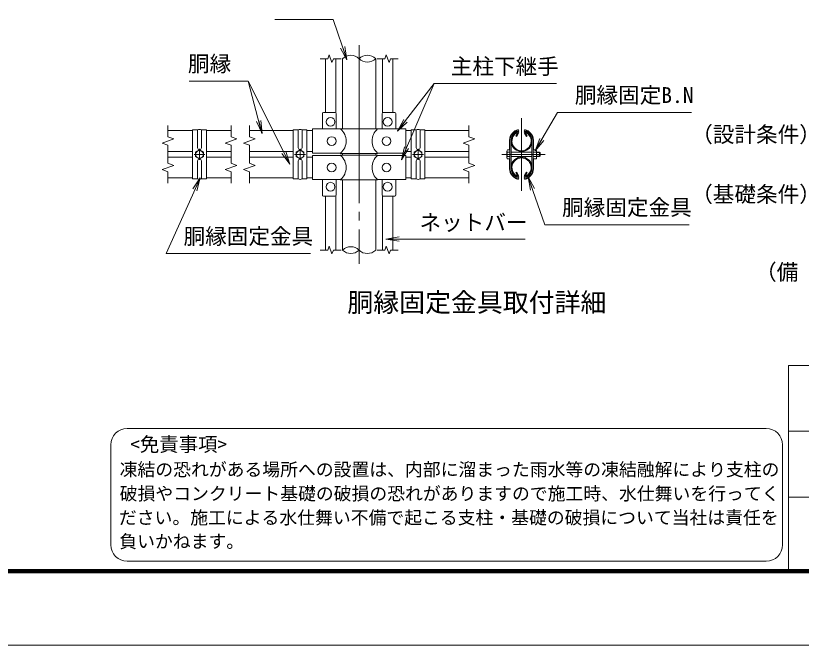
# Model space of a CAD drawing. Units: millimetres, scale not verified. Extents: x -30601 to 30601, y -19271 to 19271.
# Drawn here: x -18682 to -11525, y -19271 to -13533 of the extents above; entities that cross this region are included whole.
import ezdxf
from ezdxf.enums import TextEntityAlignment as Align

# ---------------------------------------------------------------- set-up
doc = ezdxf.new("R2010")
doc.units = ezdxf.units.MM
doc.header["$LTSCALE"] = 80
doc.linetypes.add('LONG_CHAIN', pattern=[21, 18, -1, 1, -1])
for name, color, linetype, lineweight in [('0-0_D-TTL', 2, 'Continuous', 9), ('0-1_D-TTL-TXT', 7, 'Continuous', 9), ('0-3_D-STR1', 1, 'Continuous', 9), ('0-6_D-BMK', 2, 'LONG_CHAIN', 9), ('0-7_D-STR3', 3, 'Continuous', 9), ('0-9_D-STR-DIM', 7, 'Continuous', 9), ('0-A_0', 7, 'Continuous', 9), ('0-D_D-STR-TXT', 7, 'Continuous', 9)]:
    doc.layers.add(name, color=color, linetype=linetype, lineweight=lineweight)
doc.styles.add('ＭＳ ゴシック', font='')
doc.styles.get('ＭＳ ゴシック').set_extended_font_data('MS Gothic')

# ---------------------------------------------------------------- blocks, each defined once
blk = doc.blocks.new('_Open')
at = {"layer": '0-A_0'}
blk.add_line((-80, 13.33), (0, 0), dxfattribs=at)
blk.add_lwpolyline([(-80, -13.33), (0, 0), (-80, 0)], dxfattribs=at)

msp = doc.modelspace()

# ---------------------------------------------------------------- linework, layer by layer
at = {"layer": '0-0_D-TTL', "color": 7}
for p, q in [((-11641.37, -16720.51), (-11641.37, -18580.51)), ((-11641.37, -16720.51), (-6241.37, -16720.51)), ((-11641.37, -17320.51), (-6241.37, -17320.51)), ((-11641.37, -17920.51), (-6241.37, -17920.51))]:
    msp.add_line(p, q, dxfattribs=at)
at = {"layer": '0-0_D-TTL'}
msp.add_lwpolyline([(-30601.37, -1450.51), (-5401.37, -1450.51), (-5401.37, -19270.51), (-30601.37, -19270.51)], close=True, dxfattribs=at)
at = {"layer": '0-0_D-TTL', "color": 7}
for points in [[(-29791.37, -2110.51), (-6211.37, -2110.51), (-6211.37, -18610.51), (-29791.37, -18610.51)], [(-29783.87, -2118.01), (-6218.87, -2118.01), (-6218.87, -18603.01), (-29783.87, -18603.01)], [(-29776.37, -2125.51), (-6226.37, -2125.51), (-6226.37, -18595.51), (-29776.37, -18595.51)], [(-29768.87, -2133.01), (-6233.87, -2133.01), (-6233.87, -18588.01), (-29768.87, -18588.01)], [(-29761.37, -2140.51), (-6241.37, -2140.51), (-6241.37, -18580.51), (-29761.37, -18580.51)]]:
    msp.add_lwpolyline(points, close=True, dxfattribs=at)
at = {"layer": '0-1_D-TTL-TXT', "color": 2}
for p, q in [((-11845.73, -17294.87), (-17665.73, -17294.87)), ((-17815.73, -17444.87), (-17815.73, -18354.28)), ((-11695.73, -18354.28), (-11695.73, -17444.87)), ((-17665.73, -18504.28), (-11845.73, -18504.28))]:
    msp.add_line(p, q, dxfattribs=at)
for centre, start, end in [((-17665.73, -17444.87), 90, 180), ((-11845.73, -17444.87), 0, 90), ((-17665.73, -18354.28), 180, 270), ((-11845.73, -18354.28), 270, 0)]:
    msp.add_arc(centre, 150, start, end, dxfattribs=at)
at = {"layer": '0-3_D-STR1'}
for p, q in [((-15705.02, -14562.89), (-15705.02, -13925.18)), ((-15402.52, -14562.89), (-15402.52, -13925.18)), ((-17070.44, -14580.39), (-17295.44, -14580.39)), ((-16720.44, -14580.39), (-16945.44, -14580.39)), ((-16153.77, -14580.39), (-16553.77, -14580.39)), ((-15978.77, -14580.39), (-16028.77, -14580.39)), ((-15128.77, -14580.39), (-15078.77, -14580.39)), ((-14953.77, -14580.39), (-14553.77, -14580.39)), ((-14107.46, -14598.98), (-14125, -14629.37)), ((-14040.72, -14598.98), (-14023.17, -14629.37)), ((-14125, -14629.37), (-14118.06, -14633.38)), ((-14100.51, -14602.99), (-14118.06, -14633.38)), ((-14047.67, -14602.99), (-14030.12, -14633.38)), ((-14023.17, -14629.37), (-14030.12, -14633.38)), ((-17070.44, -14770.89), (-17295.44, -14770.89)), ((-16720.44, -14770.89), (-16945.44, -14770.89)), ((-16153.77, -14770.89), (-16553.77, -14770.89)), ((-15978.77, -14770.89), (-16028.77, -14770.89)), ((-15705.02, -14803.89), (-15705.02, -14787.89)), ((-15402.52, -14803.89), (-15402.52, -14787.89)), ((-15128.77, -14770.89), (-15078.77, -14770.89)), ((-14953.77, -14770.89), (-14553.77, -14770.89)), ((-17070.44, -14820.89), (-17295.44, -14820.89)), ((-16720.44, -14820.89), (-16945.44, -14820.89)), ((-16153.77, -14820.89), (-16553.77, -14820.89)), ((-15978.77, -14820.89), (-16028.77, -14820.89)), ((-15128.77, -14820.89), (-15078.77, -14820.89)), ((-14953.77, -14820.89), (-14553.77, -14820.89)), ((-17070.44, -15011.39), (-17295.44, -15011.39)), ((-16720.44, -15011.39), (-16945.44, -15011.39)), ((-16153.77, -15011.39), (-16553.77, -15011.39)), ((-15978.77, -15011.39), (-16028.77, -15011.39)), ((-15705.02, -15669.18), (-15705.02, -15028.89)), ((-15402.52, -15669.18), (-15402.52, -15028.89)), ((-15128.77, -15011.39), (-15078.77, -15011.39)), ((-14953.77, -15011.39), (-14553.77, -15011.39)), ((-14125, -14962.4), (-14118.06, -14958.39)), ((-14107.46, -14992.79), (-14125, -14962.4)), ((-14100.51, -14988.78), (-14118.06, -14958.39)), ((-14047.67, -14988.78), (-14030.12, -14958.39)), ((-14040.72, -14992.79), (-14023.17, -14962.4)), ((-14023.17, -14962.4), (-14030.12, -14958.39))]:
    msp.add_line(p, q, dxfattribs=at)
for centre, radius, start, end in [((-14074.09, -14675.64), 95.25, 114.32478, 65.67522), ((-14074.09, -14675.64), 87.23, 114.32478, 65.67522), ((-14109.19, -14597.98), 10.03, 330, 114.32478), ((-14109.19, -14597.98), 2, 330, 114.32478), ((-14038.98, -14597.98), 10.03, 65.67522, 210), ((-14038.98, -14597.98), 2, 65.67522, 210), ((-14074.46, -14675.64), 95.25, 5.09104, 65.67522), ((-14074.09, -14916.14), 95.25, 294.32478, 245.67522), ((-14074.09, -14916.14), 87.23, 294.32478, 245.67522), ((-14109.19, -14993.8), 10.03, 245.67522, 30), ((-14109.19, -14993.8), 2, 245.67522, 30), ((-14038.98, -14993.8), 10.03, 150, 294.32478), ((-14038.98, -14993.8), 2, 150, 294.32478)]:
    msp.add_arc(centre, radius, start, end, dxfattribs=at)
at = {"layer": '0-6_D-BMK'}
for p, q in [((-15553.77, -13800.18), (-15553.77, -15794.18)), ((-14074.09, -14466.85), (-14074.09, -15127.52)), ((-16957.94, -14797.18), (-17057.94, -14797.18)), ((-17007.94, -14847.18), (-17007.94, -14747.18)), ((-16041.27, -14797.18), (-16141.27, -14797.18)), ((-16091.27, -14847.18), (-16091.27, -14747.18)), ((-15066.27, -14797.18), (-14966.27, -14797.18)), ((-15016.27, -14847.18), (-15016.27, -14747.18)), ((-14252.21, -14797.18), (-13858.96, -14797.18))]:
    msp.add_line(p, q, dxfattribs=at)
at = {"layer": '0-7_D-STR3'}
for p, q in [((-15861.27, -14415.39), (-15861.27, -13925.18)), ((-15766.27, -14418.77), (-15766.27, -13925.18)), ((-15341.27, -14418.77), (-15341.27, -13925.18)), ((-15246.27, -14415.39), (-15246.27, -13925.18)), ((-15888.77, -14565.39), (-15888.77, -14425.39)), ((-15773.77, -14415.39), (-15878.77, -14415.39)), ((-15763.77, -14565.39), (-15763.77, -14425.39)), ((-15343.77, -14565.39), (-15343.77, -14425.39)), ((-15333.77, -14415.39), (-15228.77, -14415.39)), ((-15218.77, -14565.39), (-15218.77, -14425.39)), ((-17025.44, -14574.04), (-17025.44, -14735.89)), ((-16945.44, -14574.04), (-16990.44, -14574.04)), ((-16990.44, -14574.04), (-16990.44, -14735.89)), ((-16108.77, -14574.04), (-16108.77, -14735.89)), ((-16028.77, -14574.04), (-16073.77, -14574.04)), ((-16073.77, -14574.04), (-16073.77, -14735.89)), ((-15978.77, -14565.39), (-15722.77, -14565.39)), ((-15978.77, -14785.39), (-15978.77, -14565.39)), ((-15722.77, -14562.89), (-15727.77, -14565.39)), ((-15722.77, -14562.89), (-15384.77, -14562.89)), ((-15384.77, -14562.89), (-15379.77, -14565.39)), ((-15384.77, -14565.39), (-15128.77, -14565.39)), ((-15128.77, -14785.39), (-15128.77, -14565.39)), ((-15078.77, -14574.04), (-15033.77, -14574.04)), ((-15033.77, -14574.04), (-15033.77, -14735.89)), ((-14998.77, -14574.04), (-14998.77, -14735.89)), ((-14103.26, -14569.21), (-14099.34, -14583.69)), ((-14044.92, -14569.21), (-14048.84, -14583.69)), ((-14184.34, -14666.54), (-14184.34, -14751.68)), ((-14179.34, -14666.75), (-14179.34, -14927.62)), ((-14169.34, -14667.18), (-14169.34, -14927.18)), ((-13978.84, -14667.18), (-13978.84, -14927.18)), ((-13968.84, -14666.75), (-13968.84, -14927.62)), ((-13963.84, -14666.54), (-13963.84, -14751.68)), ((-15978.77, -14785.39), (-15722.77, -14785.39)), ((-15978.77, -14806.39), (-15722.77, -14806.39)), ((-15978.77, -14806.39), (-15978.77, -15026.39)), ((-15722.77, -14787.89), (-15727.77, -14785.39)), ((-15722.77, -14803.89), (-15727.77, -14806.39)), ((-15384.77, -14785.39), (-15128.77, -14785.39)), ((-15384.77, -14806.39), (-15128.77, -14806.39)), ((-15128.77, -14806.39), (-15128.77, -15026.39)), ((-14122.33, -14797.18), (-14236.35, -14797.18)), ((-14206.84, -14766.01), (-14206.84, -14827.74)), ((-14201.84, -14756.68), (-14179.34, -14756.68)), ((-14201.84, -14776.93), (-14179.34, -14776.93)), ((-14163.34, -14777.18), (-13978.84, -14777.18)), ((-14025.85, -14797.18), (-13911.83, -14797.18)), ((-13941.34, -14756.68), (-13968.84, -14756.68)), ((-13941.34, -14776.93), (-13968.84, -14776.93)), ((-13936.34, -14766.01), (-13936.34, -14827.74)), ((-13936.34, -14777.18), (-13910.34, -14777.18)), ((-13936.34, -14780.57), (-13904.34, -14780.57)), ((-13936.34, -14813.8), (-13904.34, -14813.8)), ((-13910.34, -14777.18), (-13910.34, -14817.18)), ((-13910.34, -14777.18), (-13904.34, -14780.57)), ((-13904.34, -14813.8), (-13910.34, -14817.18)), ((-13904.34, -14780.57), (-13904.34, -14813.8)), ((-17025.44, -15020.33), (-17025.44, -14855.89)), ((-16990.44, -15020.33), (-16990.44, -14855.89)), ((-16108.77, -15020.33), (-16108.77, -14855.89)), ((-16073.77, -15020.33), (-16073.77, -14855.89)), ((-15033.77, -15020.33), (-15033.77, -14855.89)), ((-14998.77, -15020.33), (-14998.77, -14855.89)), ((-14201.84, -14817.43), (-14179.34, -14817.43)), ((-14201.84, -14837.68), (-14179.34, -14837.68)), ((-14184.34, -14927.83), (-14184.34, -14842.68)), ((-14163.34, -14817.18), (-13978.84, -14817.18)), ((-13941.34, -14817.43), (-13968.84, -14817.43)), ((-13941.34, -14837.68), (-13968.84, -14837.68)), ((-13963.84, -14927.83), (-13963.84, -14842.68)), ((-13936.34, -14817.18), (-13910.34, -14817.18)), ((-15978.77, -15026.39), (-15722.77, -15026.39)), ((-15888.77, -15026.39), (-15888.77, -15166.39)), ((-15763.77, -15026.39), (-15763.77, -15166.39)), ((-15722.77, -15028.89), (-15727.77, -15026.39)), ((-15722.77, -15028.89), (-15384.77, -15028.89)), ((-15384.77, -15028.89), (-15379.77, -15026.39)), ((-15384.77, -15026.39), (-15128.77, -15026.39)), ((-15343.77, -15026.39), (-15343.77, -15166.39)), ((-15218.77, -15026.39), (-15218.77, -15166.39)), ((-14103.26, -15025.16), (-14099.34, -15010.68)), ((-14044.92, -15025.16), (-14048.84, -15010.68)), ((-15773.77, -15176.39), (-15878.77, -15176.39)), ((-15861.27, -15669.18), (-15861.27, -15176.39)), ((-15766.27, -15669.18), (-15766.27, -15173)), ((-15341.27, -15669.18), (-15341.27, -15173)), ((-15333.77, -15176.39), (-15228.77, -15176.39)), ((-15246.27, -15669.18), (-15246.27, -15176.39))]:
    msp.add_line(p, q, dxfattribs=at)
for points in [[(-17025.44, -14574.04), (-17070.44, -14574.04), (-17070.44, -15020.33), (-17025.44, -15020.33)], [(-16990.44, -15020.33), (-16945.44, -15020.33), (-16945.44, -14574.04)], [(-16108.77, -14574.04), (-16153.77, -14574.04), (-16153.77, -15020.33), (-16108.77, -15020.33)], [(-16073.77, -15020.33), (-16028.77, -15020.33), (-16028.77, -14574.04)], [(-15033.77, -15020.33), (-15078.77, -15020.33), (-15078.77, -14574.04)], [(-14998.77, -14574.04), (-14953.77, -14574.04), (-14953.77, -15020.33), (-14998.77, -15020.33)], [(-15722.77, -14787.89), (-15384.77, -14787.89), (-15379.77, -14785.39)], [(-15722.77, -14803.89), (-15384.77, -14803.89), (-15379.77, -14806.39)]]:
    msp.add_lwpolyline(points, dxfattribs=at)
for points in [[(-17007.94, -14837.68), (-16972.87, -14817.43), (-16972.87, -14776.93), (-17007.94, -14756.68), (-17043.02, -14776.93), (-17043.02, -14817.43)], [(-16091.27, -14837.68), (-16056.2, -14817.43), (-16056.2, -14776.93), (-16091.27, -14756.68), (-16126.35, -14776.93), (-16126.35, -14817.43)], [(-15016.27, -14837.68), (-15051.35, -14817.43), (-15051.35, -14776.93), (-15016.27, -14756.68), (-14981.2, -14776.93), (-14981.2, -14817.43)]]:
    msp.add_lwpolyline(points, close=True, dxfattribs=at)
for centre, radius in [((-15813.77, -14500.39), 40), ((-15293.77, -14500.39), 40), ((-15803.77, -14675.39), 40), ((-15303.77, -14675.39), 40), ((-17007.94, -14797.18), 35.17), ((-16091.27, -14797.18), 35.17), ((-15016.27, -14797.18), 35.17), ((-15803.77, -14916.39), 40), ((-15303.77, -14916.39), 40), ((-15813.77, -15091.39), 40), ((-15293.77, -15091.39), 40)]:
    msp.add_circle(centre, radius, dxfattribs=at)
for centre, radius, start, end in [((-15878.77, -14425.39), 10, 90, 180), ((-15773.77, -14425.39), 10, 0, 90), ((-15333.77, -14425.39), 10, 90, 180), ((-15228.77, -14425.39), 10, 0, 90), ((-17007.94, -14602.16), 33.12, 58.10921, 121.89079), ((-16091.27, -14602.16), 33.12, 58.10921, 121.89079), ((-15815.7, -14675.39), 144, 310.19176, 49.80824), ((-15291.84, -14675.39), 144, 130.19176, 229.80824), ((-15016.27, -14602.16), 33.12, 58.10921, 121.89079), ((-14074.46, -14675.64), 110.25, 105.13812, 175.26816), ((-14074.46, -14675.64), 105.25, 105.13812, 175.157), ((-14074.46, -14675.64), 95.25, 105.13812, 174.90896), ((-14073.71, -14675.64), 95.25, 5.09104, 74.86188), ((-14073.71, -14675.64), 105.25, 4.843, 74.86188), ((-14073.71, -14675.64), 110.25, 4.843, 74.86188), ((-17007.94, -14735.89), 17.5, 180, 0), ((-16091.27, -14735.89), 17.5, 180, 0), ((-15016.27, -14735.89), 17.5, 180, 0), ((-15815.7, -14916.39), 144, 310.19176, 49.80824), ((-15291.84, -14916.39), 144, 130.19176, 229.80824), ((-14194.15, -14766.81), 12.71, 127.21089, 232.78911), ((-14163.33, -14797.18), 43.51, 152.26063, 207.73937), ((-14179.34, -14751.68), 5, 180, 270), ((-13968.84, -14751.68), 5, 270, 0), ((-13949.03, -14766.81), 12.71, 307.21089, 52.78911), ((-13979.84, -14797.18), 43.51, 332.26063, 27.73937), ((-17007.94, -14855.89), 17.5, 0, 180), ((-16091.27, -14855.89), 17.5, 0, 180), ((-15016.27, -14855.89), 17.5, 0, 180), ((-14194.09, -14827.56), 12.75, 127.42505, 232.57495), ((-14179.34, -14842.68), 5, 90, 180), ((-13968.84, -14842.68), 5, 0, 90), ((-13949.09, -14827.56), 12.75, 307.42505, 52.57495), ((-14074.46, -14918.73), 110.25, 184.73184, 254.86188), ((-14074.46, -14918.73), 105.25, 184.843, 254.86188), ((-14074.46, -14918.73), 95.25, 185.09104, 254.86188), ((-14073.71, -14918.73), 95.25, 285.13812, 354.90896), ((-14073.71, -14918.73), 105.25, 285.13812, 355.157), ((-14073.71, -14918.73), 110.25, 285.13812, 355.26816), ((-17007.94, -14992.21), 33.12, 238.10921, 301.89079), ((-16091.27, -14992.21), 33.12, 238.10921, 301.89079), ((-15016.27, -14992.21), 33.12, 238.10921, 301.89079), ((-15878.77, -15166.39), 10, 180, 270), ((-15773.77, -15166.39), 10, 270, 0), ((-15333.77, -15166.39), 10, 180, 270), ((-15228.77, -15166.39), 10, 270, 0)]:
    msp.add_arc(centre, radius, start, end, dxfattribs=at)
at = {"layer": '0-9_D-STR-DIM'}
for p, q in [((-15908.77, -13925.18), (-15839.43, -13925.18)), ((-15826.6, -13889.95), (-15839.43, -13925.18)), ((-15800.95, -13960.42), (-15826.6, -13889.95)), ((-15788.12, -13925.18), (-15800.95, -13960.42)), ((-15788.12, -13925.18), (-15718.77, -13925.18)), ((-15388.77, -13925.18), (-15319.43, -13925.18)), ((-15306.6, -13889.95), (-15319.43, -13925.18)), ((-15280.95, -13960.42), (-15306.6, -13889.95)), ((-15268.12, -13925.18), (-15280.95, -13960.42)), ((-15268.12, -13925.18), (-15198.77, -13925.18)), ((-17295.44, -14532.76), (-17295.44, -14637.16)), ((-16720.44, -14532.76), (-16720.44, -14637.16)), ((-16553.77, -14532.76), (-16553.77, -14637.16)), ((-14553.77, -14532.76), (-14553.77, -14637.16)), ((-17348.3, -14694.88), (-17242.58, -14656.4)), ((-17242.58, -14656.4), (-17295.44, -14637.16)), ((-16773.3, -14694.88), (-16667.58, -14656.4)), ((-16667.58, -14656.4), (-16720.44, -14637.16)), ((-16606.63, -14694.88), (-16500.92, -14656.4)), ((-16500.92, -14656.4), (-16553.77, -14637.16)), ((-14606.63, -14694.88), (-14500.92, -14656.4)), ((-14500.92, -14656.4), (-14553.77, -14637.16)), ((-17295.44, -14714.11), (-17348.3, -14694.88)), ((-17295.44, -14714.11), (-17295.44, -14877.66)), ((-16720.44, -14714.11), (-16773.3, -14694.88)), ((-16720.44, -14714.11), (-16720.44, -14877.66)), ((-16553.77, -14714.11), (-16606.63, -14694.88)), ((-16553.77, -14714.11), (-16553.77, -14877.66)), ((-14553.77, -14714.11), (-14606.63, -14694.88)), ((-14553.77, -14714.11), (-14553.77, -14877.66)), ((-17242.58, -14896.9), (-17295.44, -14877.66)), ((-16667.58, -14896.9), (-16720.44, -14877.66)), ((-16500.92, -14896.9), (-16553.77, -14877.66)), ((-14500.92, -14896.9), (-14553.77, -14877.66)), ((-17348.3, -14935.38), (-17242.58, -14896.9)), ((-17295.44, -14954.61), (-17348.3, -14935.38)), ((-17295.44, -14954.61), (-17295.44, -15059.01)), ((-16773.3, -14935.38), (-16667.58, -14896.9)), ((-16720.44, -14954.61), (-16773.3, -14935.38)), ((-16720.44, -14954.61), (-16720.44, -15059.01)), ((-16606.63, -14935.38), (-16500.92, -14896.9)), ((-16553.77, -14954.61), (-16606.63, -14935.38)), ((-16553.77, -14954.61), (-16553.77, -15059.01)), ((-14606.63, -14935.38), (-14500.92, -14896.9)), ((-14553.77, -14954.61), (-14606.63, -14935.38)), ((-14553.77, -14954.61), (-14553.77, -15059.01)), ((-15908.77, -15669.18), (-15839.43, -15669.18)), ((-15826.6, -15633.95), (-15839.43, -15669.18)), ((-15800.95, -15704.42), (-15826.6, -15633.95)), ((-15788.12, -15669.18), (-15800.95, -15704.42)), ((-15788.12, -15669.18), (-15718.77, -15669.18)), ((-15388.77, -15669.18), (-15319.43, -15669.18)), ((-15306.6, -15633.95), (-15319.43, -15669.18)), ((-15280.95, -15704.42), (-15306.6, -15633.95)), ((-15268.12, -15669.18), (-15280.95, -15704.42)), ((-15268.12, -15669.18), (-15198.77, -15669.18))]:
    msp.add_line(p, q, dxfattribs=at)
for centre, start, end in [((-15629.4, -14001.29), 45.18146, 134.81854), ((-15478.15, -14001.29), 45.18146, 134.81854), ((-15478.15, -13849.08), 225.18146, 314.81854), ((-15629.4, -15745.29), 45.18146, 134.81854), ((-15629.4, -15593.08), 225.18146, 314.81854), ((-15478.15, -15593.08), 225.18146, 314.81854)]:
    msp.add_arc(centre, 107.29, start, end, dxfattribs=at)
at = {"layer": '0-D_D-STR-TXT'}
for p, q in [((-16563.6, -14128), (-16438.89, -14605.7)), ((-16563.6, -14128), (-16438.89, -14605.7)), ((-14871.13, -14151.64), (-15204.1, -14583.22)), ((-14871.13, -14151.64), (-15204.1, -14583.22)), ((-14042.04, -15568.32), (-15308.2, -15568.32))]:
    msp.add_line(p, q, dxfattribs=at)
for points in [[(-16321.61, -13567.39), (-15789.65, -13567.39), (-15665.47, -13933.23)], [(-17102.41, -14128), (-16563.6, -14128), (-16186.38, -14884.88)], [(-13756.69, -14151.64), (-14871.13, -14151.64), (-15167.51, -14843.74)], [(-12526.13, -14414.36), (-13745.65, -14414.36), (-13948.48, -14762.61)], [(-15995.13, -15701.18), (-17310.59, -15701.18), (-17002.84, -15012.28)], [(-12546.44, -15437.82), (-13861.9, -15437.82), (-14013.48, -15004.37)]]:
    msp.add_lwpolyline(points, dxfattribs=at)

# ---------------------------------------------------------------- block references
at = {"layer": '0-D_D-STR-TXT', "xscale": 1.5, "yscale": 1.5}
for p, rotation in [((-15664.82, -13935.13), 288.74977), ((-16438.39, -14607.63), 284.63097), ((-16438.39, -14607.63), 284.63097), ((-15205.32, -14584.8), 232.34963), ((-15205.32, -14584.8), 232.34963), ((-13949.49, -14764.34), 239.78171), ((-15168.29, -14845.58), 246.81834), ((-16185.49, -14886.67), 296.49098), ((-17002.02, -15010.45), 65.92824), ((-14014.14, -15002.48), 109.27461), ((-15310.2, -15568.32), 180)]:
    msp.add_blockref('_Open', p, dxfattribs=dict(at, rotation=rotation))

# ---------------------------------------------------------------- texts
at = {"layer": '0-1_D-TTL-TXT', "style": 'ＭＳ ゴシック'}
for s, height, p in [('（設計条件）風荷重：昭和57年改正 建築基準法・同施行令に基づく', 144.3, (-12528.11, -14730.01)), ('（基礎条件）長期許容地耐力49kN/m の場合。', 144.3, (-12528.11, -15274.97)), ('（備\u3000考）本図に使用する菱形金網は下記規格を選択出来ます。', 144.3, (-11946.39, -15984.16)), ('胴縁固定金具取付詳細', 173, (-15660.82, -16283.82)), (' <免責事項>', 129.6, (-17727.78, -17542.8)), ('凍結の恐れがある場所への設置は、内部に溜まった雨水等の凍結融解により支柱の', 119.1, (-17735.33, -17763.87)), ('破損やコンクリート基礎の破損の恐れがありますので施工時、水仕舞いを行ってく', 119.1, (-17734.71, -17983.28)), ('ださい。施工による水仕舞い不備で起こる支柱・基礎の破損について当社は責任を', 119.1, (-17742.26, -18202.06)), ('負いかねます。', 119.1, (-17738.42, -18418.87))]:
    msp.add_text(s, height=height, dxfattribs=at).set_placement(p, align=Align.BOTTOM_LEFT)
at = {"layer": '0-D_D-STR-TXT', "style": 'ＭＳ ゴシック'}
for s, p in [('胴縁', (-17113.07, -14086.06)), ('主柱下継手', (-14718.36, -14110.08)), ('胴縁固定B.N', (-13588.31, -14371.66)), ('胴縁固定金具', (-13704.56, -15395.11)), ('ネットバー', (-15003.72, -15532.47)), ('胴縁固定金具', (-17153.25, -15658.47))]:
    msp.add_text(s, height=144.3, dxfattribs=at).set_placement(p, align=Align.BOTTOM_LEFT)

doc.saveas('drawing.dxf')
